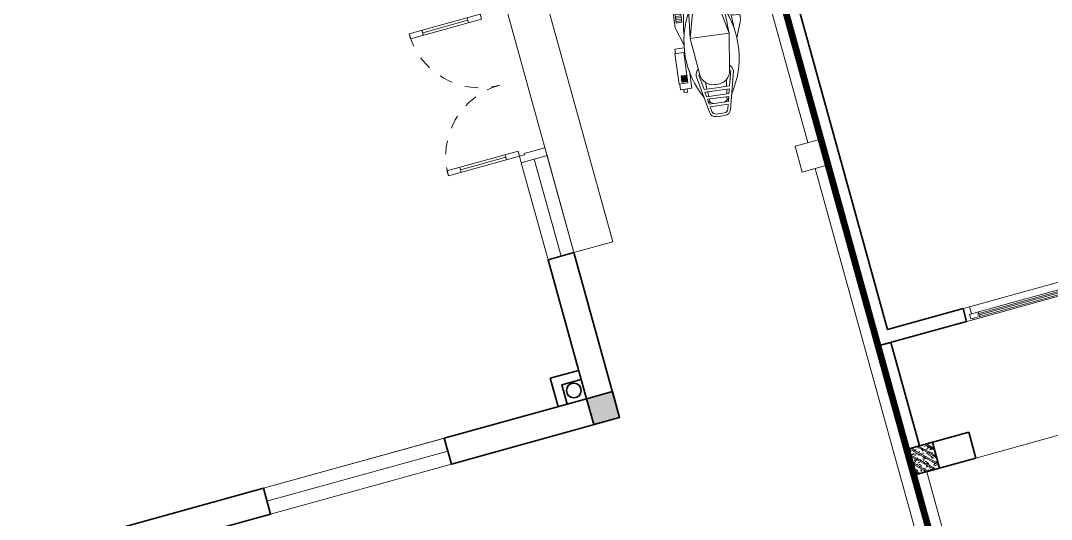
# Model space of a CAD drawing. Header units: metres. Extents: x 568336 to 569219, y 2065964 to 2066430.
# Drawn here: x 568450.31 to 568457.99, y 2066353.65 to 2066357.37 of the extents above; entities that cross this region are included whole.
import ezdxf

# ---------------------------------------------------------------- set-up
doc = ezdxf.new("R2010")
doc.units = ezdxf.units.M
doc.linetypes.add('HIDDEN', pattern=[0.375, 0.25, -0.125])
doc.layers.get('0').update_dxf_attribs({"linetype": 'CONTINUOUS'})
for name, color, linetype, lineweight in [('-CONCRETE', 1, 'CONTINUOUS', 35), ('-DIM', 9, 'CONTINUOUS', 13), ('-DOOR', 137, 'CONTINUOUS', 9), ('-FURNITURE', 46, 'CONTINUOUS', 9), ('-HATCH', 8, 'CONTINUOUS', 5), ('-LINE1', 7, 'CONTINUOUS', 18), ('-STEEL1', 1, 'CONTINUOUS', 35), ('-WALL', 4, 'CONTINUOUS', 35)]:
    doc.layers.add(name, color=color, linetype=linetype, lineweight=lineweight)
doc.layers.add('-RANH GIOI LO DAT', color=12, linetype='CONTINUOUS')

# ---------------------------------------------------------------- blocks, each defined once
blk = doc.blocks.new('*U45')
for p, q in [((-1110.000000000007, 450.0000000000036), (-1150.000000000007, 450.0000000000036)), ((-1130.000000000007, 100), (-1130.000000000007, 450.0000000000036)), ((-89.99999999999997, 450.0000000000036), (-49.99999999999996, 450.0000000000036)), ((-70, 100), (-69.99999999999997, 450.0000000000036)), ((-1110.000000000007, 100), (-1150.000000000007, 100)), ((-90, 100), (-50, 100))]:
    blk.add_line(p, q)
for points in [[(-1150.000000000007, 0), (-1110.000000000007, 0), (-1110.000000000007, 550.0000000000036), (-1150.000000000007, 550.0000000000036)], [(-50, 0), (-90, 0), (-89.99999999999997, 550.0000000000036), (-49.99999999999996, 550.0000000000036)], [(-1200.000000000007, -200.0526511982753), (-1140.000000000007, -200.0526511982753), (-1140.000000000007, -40), (-1150.000000000007, -40), (-1150.000000000007, 0), (-1200.000000000007, 0)], [(0, -200.0526511982753), (-60, -200.0526511982753), (-60, -40), (-50, -40), (-50, 0), (0, 0)]]:
    blk.add_lwpolyline(points, close=True)
at = {"linetype": 'HIDDEN', "ltscale": 0.1}
for centre, radius, start, end in [((-1150.000000000894, -9.604186855958593e-10), 550.0000000010929, 7.0167092985349e-15, 89.99996073224847), ((-49.99999999985441, -2.328580127074637e-10), 550.0000000003703, 90.00003926775153, 180)]:
    blk.add_arc(centre, radius, start, end, dxfattribs=at)
blk = doc.blocks.new('A$C5C575821')
at = {"layer": '-CONCRETE'}
h = blk.add_hatch(color=256, dxfattribs=at)
h.dxf.hatch_style = 1
h.paths.add_polyline_path([(-0.00237559899687767, 200.0000000000146), (-0.00237559899687767, 1.455191522836685e-11), (199.9976244010031, 1.455191522836685e-11), (199.9976244010031, 200.0000000000146)])
blk.add_lwpolyline([(-0.00237559899687767, 1.455191522836685e-11), (199.9976244010031, 1.455191522836685e-11), (199.9976244010031, 200.0000000000146), (-0.00237559899687767, 200.0000000000146)], close=True, dxfattribs=at)
blk = doc.blocks.new('A$C49AC32B8')
h = blk.add_hatch()
h.set_pattern_fill('ANSI31', color=256, scale=100, angle=404.9999999999999, style=0)
h.set_pattern_definition([(90, (1628.178583184657, -139081.3939594029), (-12.5, 1.419760918143566e-15), [])])
h.paths.add_polyline_path([(-545.4389741411724, -149.292006695312), (-545.4389741411724, -106.7108410141846), (-667.4265335844539, -106.7108410141846), (-667.4265335844539, -149.292006695312)])
h.paths.add_polyline_path([(-545.4389741411724, 276.2662267598025), (-545.4389741411724, 318.84739244093), (-667.4265335844539, 318.84739244093), (-667.4265335844539, 276.2662267598025)])
h = blk.add_hatch()
h.set_pattern_fill('ANSI31', color=256, scale=150, angle=315, style=0)
h.set_pattern_definition([(2.19715477805175e-15, (1485.970044401409, -142180.9177466815), (1.685552167365288e-15, 18.75), [])])
edge = h.paths.add_edge_path()
edge.add_arc((142.4224115581892, 0.6785372878184717), 10, 291.0633923268034, 432.0495413373955)
edge.add_arc((142.4224115582474, 168.8768484580614), 10, 287.9504586626045, 428.9366076731966)
edge.add_arc((203.6383034269384, 62.78106710705833), 30.00000000000001, 298.7341714601648, 336.6847551905135)
edge.add_arc((203.6383034269384, 106.7743186388507), 30.00000000000001, 383.3152448094864, 421.2658285398352)
edge.add_line((152.140649993642, 3.03562059394244), (218.0606998045405, 36.47527909896962))
edge.add_line((152.1406499937002, 166.5197651519375), (218.0606998045405, 133.0801066469685))
edge.add_line((145.5043569476984, 10.19177083989416), (128.8174500554742, 17.6987576528154))
edge.add_line((128.8174500554742, 17.6987576528154), (128.8174500554742, 82.08632680154915))
edge.add_line((128.8174500554742, 146.4738959502829), (128.8174500554742, 82.08632680154915))
edge.add_line((145.5043569477566, 159.3636149059857), (128.8174500554742, 146.4738959502829))
edge.add_arc((152.5525625419978, 84.79817839308453), 85.62828520288406, 336.6847551905135, 359.9862926856208)
edge.add_arc((152.5525625419978, 84.75720735282448), 85.62828520288406, 360.0137073143792, 383.3152448094864)
for points in [[(-244.159068062756, 438.0154885223419, 0.9999999999999999), (-248.2430734565423, 447.1435167838754), (-248.2430734565423, 447.1435167838172), (-280.1911723719968, 432.8494979058269), (-280.191172372055, 432.8494979057687, 0.9999999999999999), (-276.1071669782104, 423.7214696442352)], [(-9.5493933444086, -301.3492301631959), (-41.6831618892902, -188.5098808552029), (6.508197082061088, -167.3083462980467), (6.50819708200288, -167.3083462980467), (-21.32710195719847, -52.13001471579264), (-21.32710195714026, -52.13001471590906, -0.2138118228335009), (-21.1106249995355, -43.95429530206093), (-21.1106249994773, -43.95429530194451), (32.24943819522741, 67.1463459651095), (32.24943819522741, 67.14634596525502, 0.2018820073483003), (32.63213920601993, 74.89595198751704), (32.63213920601993, 74.89595198757524), (0.3335099903924856, 163.635706436773), (0.3335099904506933, 163.6357064366857, 0.2018820073578288), (-4.941006723529426, 169.3262535986833), (-4.941006723471219, 169.3262535986541), (-117.2313022529415, 220.1350949946027), (-117.2313022528833, 220.1350949945445, -0.2138118228338068), (-122.6523843629111, 226.2589107138156), (-122.6523843629693, 226.2589107138447), (-175.3645126568445, 332.3828169244916), (-175.3645126568445, 332.3828169244916), (-225.9093191228749, 317.6473262168984), (-277.909165306628, 433.8704992542444)], [(-184.9648569262645, 329.5839975469389), (-210.7405260885425, 417.99816950694), (-210.7405260886007, 417.998169507202, -0.1192456420777983), (-211.3935427420947, 432.0919050858174), (-211.3935427420365, 432.0919050861376), (-207.3890161612944, 452.7946925294927)], [(-199.4700898697774, 441.0775953799712, 2.50980799952919), (-207.4947705015366, 452.2479588310925)], [(-199.4700898698356, 441.0775953800003), (-201.1160760876664, 432.5680994097311), (-201.1160760876664, 432.5680994094109, 0.1192456420777983), (-200.4630594342307, 418.4743638307955), (-200.4630594341725, 418.4743638305335), (-175.3645126568445, 332.3828169245207)], [(-839.1161323166743, 283.8315398601808), (-712.0490552992269, 328.9422595075557), (-712.0490552989941, 328.942259507643, -0.0854912519851607), (-702.0123332152434, 330.6709983080909), (-535.1100028215733, 330.6709983080909), (-535.1100028215733, 315.4303194140484), (-535.1100028215733, 315.4303194140484, 0.3895943333915547), (-507.6503770142735, 285.5380712724109), (-507.6503770143318, 285.5380712724109), (-284.794791265711, 280.8480463859269), (-284.7947912656527, 280.8480463859269, 0.03866847091787411), (-280.1616323773342, 280.8133793471025), (-280.1616323779745, 280.813379346986, 0.005074925713458879), (-209.8619974894391, 282.9773453654016)], [(-225.9093191228749, 317.6473262168984), (-162.9714295322483, 181.6710258228813), (-162.9714295321901, 181.6710258228231, 0.2138118228338068), (-157.5503474221041, 175.5472101035521), (-157.5503474222205, 175.5472101035812), (-95.35288718822994, 131.7055302272311), (-61.19221527737682, 37.84985551873615), (-80.65734545330633, -35.71457651995661), (-80.65734545336454, -35.71457652010213, 0.2138118228335009), (-80.8738224109693, -43.89029593395026), (-80.8738224110275, -43.89029593380474), (-41.6831618892902, -188.5098808552029)], [(-593.7887365464412, 213.8443021384992, 0.2596598202058564), (-1245.081638271717, 188.6918557643476, 0.2596598202058564)], [(-402.7283814856492, 141.0837093855771, 0.3656845949585406), (-444.3441294179938, 190.3757403567834, 0.03571140310171705), (-794.4215751944284, 230.8127666064356), (-1072.863570921909, 196.9273672645322)], [(-765.275329157681, -103.7192062937429, 0.08051368885980273), (-402.7283814896073, -28.09464289808602), (-402.7283814852417, -28.09464289593234, 0.2011014502545712), (-366.2084507265536, 84.77769287321644), (-366.2084507265536, 84.77769287269257, 0.2011014502545712), (-402.7283814852417, 197.6500286418413), (-402.7283814896073, 197.650028643995, 0.08051368885980273), (-765.275329157681, 273.2745920396519)], [(-149.0084485098778, 279.3208638191682), (-78.08440959695145, 290.7099822685814), (73.50306051949156, 248.6645865442515, -1.090750680407592), (73.50306051949156, 233.6645865442515, 0.1743998105966915), (37.90123791768565, 219.8475148995749), (146.0164180370339, 178.2086820094373), (146.0164180370339, 178.2086820094373, -0.7066395085949505), (145.5043569477566, 159.3636149060148)], [(-64.00588333574706, 196.0517861466033, 0.3300081448799674), (-78.08440959636937, 272.1447489533275), (-78.08440959695145, 272.1447489538805, -0.7520152032123842), (-78.08440959695145, 290.7099822686105)], [(231.595225021505, 117.688358789379, 0.02427356090685839), (362.0954215740494, 200.5508618512067), (362.0954215572856, 200.5508618393324, 0.338505915077381), (372.9953940612904, 235.327339032443), (372.9953940612904, 235.3273390324139), (372.9953940612904, 235.327339032443), (364.1901978115493, 259.519416902458), (364.1901978116657, 259.5194169021961, 0.3385059150852406), (333.4864457959484, 279.1533767361361), (333.4864457957156, 279.153376736107, 0.03261255327653435), (128.1956704928598, 248.322794345946), (128.1956704932672, 248.3227943460333), (126.992315634765, 238.3752921921368), (52.51120247578365, 214.2207206594576)], [(159.8681022348756, 254.8789591541681, 0.6717681288467189), (145.1963268186955, 286.0945252760248), (145.1963268186955, 286.0945252760539), (69.65256078893435, 278.6991427001885), (69.65256078910897, 278.6991427002176, 0.7345421810748096), (70.7772663308715, 249.8378046483958)], [(-1029.577840318467, 202.1950865371145, 0.2183083330708893), (-1078.936857682973, 224.1723392448439), (-1078.936857682973, 224.1723392448439), (-1359.84450721895, 164.1840616499067), (-1359.844507219183, 164.1840616498775, 0.3538507973820654), (-1399.402375822741, 115.2865986083161), (-1399.402375822741, 84.7776928729545), (-1399.402375822741, 54.26878713759288, 0.3538507973820654), (-1359.844507219183, 5.371324096031458), (-1359.844507218892, 5.37132409597325), (-1078.936857682973, -54.61695349893489), (-1078.936857682973, -54.61695349893489, 0.2183083330708886), (-1029.577840318467, -32.63970079120554)], [(-1280.337645180087, 160.711920374375, 0.1128449918186311), (-1300.029146350076, 120.7273152418893)], [(-1074.585206339281, 204.6506825882061), (-1072.863570921909, 196.9273672645613), (-1072.863570921618, 196.9273672645613, 0.3791726374951046), (-1160.783054605388, 97.65974351174009)], [(-414.5235872621124, -3.783458088862972, 0.3158788919891962), (-414.5235872621124, 173.3388438348302)], [(-74.82972412576783, -66.19395128435644), (-259.4347668316041, -17.68836589147759), (-259.4347668309638, -17.68836589069178, 0.3366814697980669), (-259.4347668309638, 187.2437516366008), (-259.4347668316041, 187.2437516373575), (-175.7307194271416, 209.2372668718563)], [(136.7749210996262, 181.7678967857901), (-58.42561328233569, 160.4536910950665), (-58.42561328152078, 160.4536910954157, 0.1148743773105328), (-118.0558324951271, 115.6357831898604), (-118.0558324946032, 115.6357831904716, 0.3636282567077921), (-118.0558324946032, 51.40330409635135), (-118.0558324950689, 51.40330409687522, 0.1174189023891587), (-56.91118434796226, 5.925817995313992)], [(152.140649993642, 3.03562059394244), (218.0606998045405, 36.47527909896962), (218.0606998043659, 36.47527909888231, 0.1671209598217696), (231.1885365830094, 50.90737126102249), (231.1885366118804, 50.90737124923544, 0.1020239280746679), (238.1808452944097, 84.77769287347837), (238.1808452944097, 84.77769287240153, 0.1020239280746679), (231.1885366118804, 118.6480144966736), (231.1885365830094, 118.6480144848574, 0.1671209598217697), (218.0606998043659, 133.0801066470267), (218.0606998045405, 133.0801066469685), (152.1406499937002, 166.5197651519375)], [(-1300.029146350076, 48.8280705039906, 0.1128449918186311), (-1280.337645180087, 8.843465371533966)], [(-1072.863570921618, -27.37198151865232, -0.3791726374951045), (-1160.783054605388, 71.89564223416892, 0.3791726374951045), (-1072.863570921618, -27.37198151865232), (-1072.863570921909, -27.37198151865232), (-1074.585206339281, -35.0952968422971)], [(-1072.863570921909, -27.37198151862322), (-794.4215751944284, -61.25738086052661), (-794.4215751947195, -61.25738086055571, 0.03571140310171787), (-444.3441294179938, -20.82035461087435), (-444.3441294187505, -20.82035461101987, 0.3656845949585406), (-402.7283814856492, 28.47167636033191)], [(-16.69012869455037, -71.31712110301669), (146.0164180369757, -8.653296263557422), (146.0164180369757, -8.653296263557422, 0.7066395085950298), (145.5043569477566, 10.19177083986506)], [(-1245.081638271658, -19.13647001846766, 0.2596598202058599), (-593.7887365464412, -44.28891639259018)], [(37.90123791774386, -50.29212915366588, 0.1743998105964548), (73.50306051949156, -64.1092007983425), (73.50306051949156, -64.1092007983425, -1.090750680407592), (73.50306051949156, -79.1092007983425), (73.50306051949156, -79.1092007983425), (-9.259304346662248, -102.0647681629234)], [(-61.17117457676795, -116.5961068007928), (-135.9304356086359, -117.2406186906919), (-135.9304356063658, -117.2406186908374, 0.01041692167366446), (-280.1616323779745, -111.2579936011061), (-280.1616323773342, -111.2579936011934, 0.03866847091787422), (-284.7947912656527, -111.2926606400179), (-284.794791265711, -111.2926606400179), (-507.6503770143318, -115.9826855265019), (-507.6503770142735, -115.9826855265019, 0.3895943333915547), (-535.1100028215733, -145.8749336681394), (-535.1100028215733, -145.8749336681394), (-535.1100028215733, -161.1156125621819), (-702.0123332152434, -161.1156125621819, -0.0854912519851608), (-712.0490552989941, -159.386873761734), (-712.0490552992269, -159.3868737616467), (-839.1161323166743, -114.2761541142718)], [(-2.645139715255937, -171.3353086117022), (34.44108641191269, -255.6327745035414), (34.44108641173807, -255.632774503134, 0.1192456420859139), (43.00012523776968, -266.8489533404827), (43.00012523776968, -266.8489533405409), (59.37526582679129, -280.1341485498015)], [(6.508197082061088, -167.3083462980467), (42.62017444285448, -249.3913322945773), (42.62017444267985, -249.3913322941698, 0.1192456420859139), (51.17921326865326, -260.6075111315185), (51.17921326871146, -260.6075111315768), (57.90991043866961, -266.0681436868217)], [(-11.95379919224069, -302.0339436207323, 0.9999999999999999), (-9.21494536238606, -311.6515670121189), (-9.21494536238606, -311.6515670121189), (24.44673650743789, -302.0655786075986), (24.4467365074961, -302.0655786075986, 0.9999999999999999), (21.70788267764146, -292.447955216212)], [(58.94281965497066, -279.7833038178687, 2.509807999542432), (57.90991043866961, -266.0681436867926)]]:
    blk.add_lwpolyline(points, format="xyb")
for points in [[(-276.1071669782687, 423.7214696442643), (-244.159068062756, 438.0154885222837)], [(-196.8357528106717, 326.1232369223544), (-246.441075128183, 436.9944871738953)], [(-402.7283814856492, 28.47167636033191), (-794.4215751944284, -61.25738086052661), (-794.4215751944284, -61.25738086052661), (-794.4215751944284, 84.7776928729545), (-794.4215751944284, 230.8127666064356), (-794.4215751944284, 230.8127666064356), (-402.7283814856492, 141.0837093855771)], [(81.54344864320592, 203.0394152659392), (117.9918543671083, 217.4488701617338), (126.992315634765, 238.3752921921368)], [(227.0600909732457, 252.5364712025439), (352.1614275738539, 274.5330976555524)], [(-1205.695137299335, 156.4804628667298), (-1241.95474663921, 152.8193856477556)], [(-1074.760005124524, 204.6133540281844), (-1185.695137299335, 180.922979220235), (-1185.695137299335, 84.7776928729545), (-1185.695137299335, -11.36759347432599), (-1074.760005124524, -35.0579682822754)], [(-1136.037692900194, 163.51366833875), (-1185.695137299335, 158.499832234269)], [(37.90123791768565, 219.8475148995458), (-61.08615448823548, 194.7306742966284)], [(145.5043569477566, 159.3636149059857), (128.8174500554742, 146.4738959502829), (128.8174500554742, 82.08632680154915), (128.8174500554742, 17.6987576528154), (145.5043569476984, 10.19177083989416)], [(263.4590867581137, 152.5310521924221), (373.4314294268552, 216.0942478524921)], [(-1261.95474663921, 150.8000162802455), (-1289.092979644978, 148.0599104591929)], [(-1261.95474663921, 18.75536946566353), (-1289.092979644978, 21.4954752867161)], [(-1205.695137299335, 13.07492287917921), (-1241.95474663921, 16.73600009815345)], [(-1136.037692900194, 6.041717407159013), (-1185.695137299335, 11.05555351164003)], [(-58.42561328233569, 6.379570338012854), (131.2681746335875, -14.33334638989254)], [(37.90123791768565, -50.29212915363678), (-21.1106249994773, -43.95429530194451)], [(-1121.193398937321, -185.0864796404094), (-1164.502061909909, -185.0864796404094), (-1164.502061909909, -99.16178400161516), (-1030.890493620216, -99.16178400161516)], [(-858.5580480475619, -115.6734909612751), (-858.5580480475619, -185.0864796404094), (-892.0294821686985, -185.0864796404094)], [(-13.96330759194097, -176.3146769566119), (19.30347682975116, -293.1326686736611)], [(-11.95379919224069, -302.0339436207614), (21.70788267758326, -292.4479552161829)]]:
    blk.add_lwpolyline(points)
for points in [[(-667.4265335844539, 318.84739244093), (-667.4265335844539, 276.2662267598025), (-545.4389741411724, 276.2662267598025), (-545.4389741411724, 318.84739244093)], [(-381.7948602306715, 206.9338385699193), (-381.7948602306715, 261.7011481823101), (-372.9670849182003, 261.7011481823101), (-372.9670849182003, 206.9338385699193)], [(-361.7948602306715, 206.9338385699193), (-361.7948602306715, 261.7011481823101), (-352.9670849182003, 261.7011481823101), (-352.9670849182003, 206.9338385699193)], [(-341.7948602306715, 206.9338385699193), (-341.7948602306715, 261.7011481823101), (-332.9670849182003, 261.7011481823101), (-332.9670849182003, 206.9338385699193)], [(-321.7948602306715, 206.9338385699193), (-321.7948602306715, 261.7011481823101), (-312.9670849182003, 261.7011481823101), (-312.9670849182003, 206.9338385699193)], [(-301.7948602306715, 206.9338385699193), (-301.7948602306715, 261.7011481823101), (-292.9670849182003, 261.7011481823101), (-292.9670849182003, 206.9338385699193)], [(-1261.95474663921, 164.6376177432066), (-1300.029146350251, 156.5067688222443), (-1300.029146350251, 84.7776928729545), (-1300.029146350251, 13.04861692366467), (-1300.029146350251, 13.04861692366467), (-1261.95474663921, 4.91776800270236), (-1261.95474663921, 84.7776928729545)], [(-1241.95474663921, 168.9086497135977), (-1241.95474663921, 84.7776928729545), (-1241.95474663921, 0.6467360323113098), (-1241.95474663921, 0.646736032282206), (-1205.695137299335, -7.096561503934936), (-1205.695137299335, -7.096561503934936), (-1205.695137299335, 84.7776928729545), (-1205.695137299335, 176.6519472498439), (-1205.695137299335, 176.6519472498439)], [(-1160.783054605388, 84.7776928729254), (-1160.783054605388, 97.65974351174009)], [(-1160.783054605388, 84.77769287298361), (-1160.783054605388, 71.89564223416892)], [(94.89089080263511, 131.9951299828645), (94.89089080263511, 34.83813145021486), (44.47260841165553, 34.83813145021486), (44.47260841165553, 131.9951299828645)], [(84.89089080263511, 121.9951299828645), (84.89089080263511, 44.83813145027307), (54.47260841165553, 44.83813145021486), (54.47260841165553, 121.9951299828354)], [(-381.7948602306715, -37.37845282401031), (-381.7948602306715, -92.14576243640113), (-372.9670849182003, -92.14576243640113), (-372.9670849182003, -37.37845282401031)], [(-361.7948602306715, -37.37845282401031), (-361.7948602306715, -92.14576243640113), (-352.9670849182003, -92.14576243640113), (-352.9670849182003, -37.37845282401031)], [(-341.7948602306715, -37.37845282401031), (-341.7948602306715, -92.14576243640113), (-332.9670849182003, -92.14576243640113), (-332.9670849182003, -37.37845282401031)], [(-321.7948602306715, -37.37845282401031), (-321.7948602306715, -92.14576243640113), (-312.9670849182003, -92.14576243640113), (-312.9670849182003, -37.37845282401031)], [(-301.7948602306715, -37.37845282401031), (-301.7948602306715, -92.14576243640113), (-292.9670849182003, -92.14576243640113), (-292.9670849182003, -37.37845282401031)], [(-1164.502061909909, -135.36604006989), (-1164.502061909909, -160.7762134565164), (-1188.362174022855, -160.7762134565164), (-1188.362174022855, -135.36604006989)], [(-892.0294821686985, -190.35885172505), (-892.0294821686985, -123.4704870539026), (-1121.193398937321, -123.4704870539026), (-1121.193398937321, -190.35885172505)], [(-1110.542459351738, -130.475840632851), (-1110.542459351738, -138.1656926211035), (-1063.159178563248, -138.1656926211035), (-1063.159178563248, -130.475840632851)], [(-1110.542459351738, -144.5738275319636), (-1110.542459351738, -152.2636795202161), (-1063.159178563248, -152.2636795202161), (-1063.159178563248, -144.5738275319636)], [(-667.4265335844539, -149.292006695021), (-667.4265335844539, -106.7108410138935), (-545.4389741411724, -106.7108410138935), (-545.4389741411724, -149.292006695021)], [(-1110.542459351738, -159.3126166602779), (-1110.542459351738, -167.0024686485303), (-1063.159178563248, -167.0024686485303), (-1063.159178563248, -159.3126166602779)]]:
    blk.add_lwpolyline(points, close=True)
for points in [[(-366.497982140776, 187.2437516373866), (-379.290811436862, 187.2437516373866), (-379.2908114365709, 187.2437516370082, -0.3639376103180927), (-379.2908114365709, -17.68836589112834), (-379.290811436862, -17.68836589147759), (-366.497982140776, -17.68836589147759), (-366.4979821401939, -17.68836589069178, 0.3366814697980669)], [(-328.9318847626273, 187.2437516373866), (-341.7247140586551, 187.2437516373866), (-341.724714058364, 187.2437516370082, -0.3639376103180927), (-341.724714058364, -17.68836589112834), (-341.7247140587133, -17.68836589147759), (-328.9318847626273, -17.68836589147759), (-328.9318847620452, -17.68836589069178, 0.3366814697980669)], [(-310.7327410916623, 187.2437516373866), (-297.9399117956345, 187.2437516373866), (-297.9399117949943, 187.2437516366008, -0.3366814697980669), (-297.9399117949943, -17.68836589069178), (-297.9399117956345, -17.68836589147759), (-310.7327410916623, -17.68836589147759), (-310.7327410913713, -17.68836589112834, 0.3639376103180927)], [(-1379.402375822741, 115.2865986083161), (-1379.402375822741, 84.7776928729545), (-1379.402375822741, 54.26878713759288), (-1379.402375822741, 54.26878713759288, 0.3538507973820654), (-1355.667654660618, 24.93030931266185), (-1355.667654660443, 24.93030931263274), (-1320.029146350251, 17.31964889405572), (-1320.029146350251, 17.31964889408482), (-1320.029146350251, 84.7776928729545), (-1320.029146350251, 152.2357368518242), (-1320.029146350251, 152.2357368518533), (-1355.667654660501, 144.6250764332472), (-1355.667654660618, 144.6250764332472, 0.3538507973820654)]]:
    blk.add_lwpolyline(points, format="xyb", close=True)
blk = doc.blocks.new('M41-T1')
at = {"layer": '-CONCRETE'}
blk.add_circle((200979.956198382, -1617939.567985488, 5.66516857499076e-09), 55, dxfattribs=at)
at = {"layer": '-DOOR'}
for p, q in [((197239.7731311841, -1617664.92515724), (199989.7731311842, -1617664.995358987)), ((201064.856317935, -1620364.925157216), (201064.856317935, -1618964.925157216)), ((201065.0510025923, -1618964.92510191), (201065.0509856662, -1620364.92510191)), ((201164.856317935, -1620364.925157216), (201164.856317935, -1618964.925157216)), ((201164.9430012254, -1618964.925157216), (201164.9429842994, -1620364.925157216)), ((201264.8349998586, -1618964.925157216), (201264.8349829326, -1620364.925157216)), ((201264.856317935, -1620364.925157216), (201264.856317935, -1618964.925157216))]:
    blk.add_line(p, q, dxfattribs=at)
blk.add_lwpolyline([(199239.7731311841, -1617664.97780855), (199989.773131184, -1617664.97780855), (199989.773131184, -1617864.925157216), (199239.7731311841, -1617864.925157216)], close=True, dxfattribs=at)
blk.add_lwpolyline([(199239.7731311841, -1617764.951482883), (199989.7731311841, -1617764.951482884)], dxfattribs=at)
at = {"layer": '-LINE1', "ltscale": 10}
blk.add_lwpolyline([(199664.7348678964, -1615864.928446125), (199864.7348678964, -1615864.928446125), (199864.7348678964, -1615664.928446125), (199664.7348678964, -1615664.928446125)], close=True, dxfattribs=at)
at = {"layer": '-LINE1'}
for points in [[(199664.7348678964, -1615764.928446125), (194464.7348678964, -1615764.928446125)], [(205064.7348674196, -1615764.928446125), (199864.7348678964, -1615764.928446125)], [(199989.7731311842, -1617664.995358987), (199989.7731311842, -1617364.995358987), (197239.7731311841, -1617364.995358987), (197239.7731311841, -1617664.854955527)]]:
    blk.add_lwpolyline(points, dxfattribs=at)
at = {"layer": '-RANH GIOI LO DAT', "linetype": 'HIDDEN', "ltscale": 10, "const_width": 50}
blk.add_lwpolyline([(194264.7348678964, -1615664.928446125), (194264.7348674196, -1633604.640497516), (200264.8498741197, -1633563.943802189), (205264.7348669576, -1628530.031318973), (205264.7348674196, -1615664.928446125)], close=True, dxfattribs=at)
at = {"layer": '-WALL'}
for p, q in [((199989.7731311842, -1617664.925157182), (201264.7348678768, -1617664.925157216)), ((199989.7731311842, -1617664.925157216), (199989.773131184, -1617864.925157216)), ((199989.773131184, -1617864.925157216), (201064.7348678768, -1617864.925157216)), ((200844.7348678735, -1618084.925157216), (200844.7348678734, -1617864.925157216)), ((200914.7348678735, -1618014.925157216), (200914.7348678735, -1617864.925157216)), ((200914.7348678735, -1618014.925157216), (201064.7348678735, -1618014.925157216)), ((200844.7348678735, -1618084.925157216), (201064.7348678734, -1618084.925157216)), ((201064.9777680099, -1620364.925157216), (201064.7449658688, -1622114.925156034)), ((201264.9777680098, -1620364.925157216), (201064.9777680099, -1620364.925157216)), ((201264.9777680098, -1620364.925157216), (201264.7449654946, -1622114.921459728))]:
    blk.add_line(p, q, dxfattribs=at)
blk.add_lwpolyline([(201064.7551095393, -1617864.925157216), (201064.856317935, -1618964.925157332), (201264.8563179352, -1618964.925160153), (201264.7348678601, -1617664.925157216)], dxfattribs=at)
blk.add_lwpolyline([(201064.7348678768, -1618014.925157216), (201064.7348678768, -1617864.925157216), (200914.7348678735, -1617864.925157216), (200914.7348678735, -1618014.925157216)], close=True, dxfattribs=at)
at = {"layer": '-DOOR', "rotation": 180}
blk.add_blockref('*U45', (198039.7731311841, -1617864.995358875), dxfattribs=at)
at = {"layer": '-FURNITURE', "xscale": -1, "rotation": 352.3453467381116}
blk.add_blockref('A$C49AC32B8', (197902.4294164561, -1616236.998640305), dxfattribs=at)
at = {"layer": '-WALL', "xscale": -1}
blk.add_blockref('A$C5C575821', (201264.7324922611, -1617864.92515963), dxfattribs=at)
blk = doc.blocks.new('*U118')
at = {"color": 8, "ltscale": 100}
for p, q in [((50.00000000145428, 99.99999999927059), (4580.470266145538, 99.99999999927142)), ((50.00000000145519, 0), (4580.470266145538, -7.105427357601002e-14))]:
    blk.add_line(p, q, dxfattribs=at)
at = {"ltscale": 100}
for p, q in [((1217.617566537475, 89.99999999602481), (2245.235133075295, 90.0000000018467)), ((3412.852699609517, 89.99999999602522), (2385.235133075295, 90.0000000018467)), ((105.0000000014261, 44.99999999742704), (1147.617566533299, 45.00000000324802)), ((1147.617566532091, 10.00000000324802), (105.0000000002183, 9.99999999742704)), ((2245.235133074087, 55.00000000184669), (1217.617566536267, 54.99999999602481)), ((2385.235133076503, 55.00000000184669), (3412.852699610725, 54.99999999602522)), ((4525.470266149164, 44.99999999742788), (3482.852699613692, 45.00000000324843)), ((3482.8526996149, 10.00000000324843), (4525.470266150372, 9.999999997427878))]:
    blk.add_line(p, q, dxfattribs=at)
for points in [[(50.00000000145428, 99.9999999992724), (0, 99.9999999992724), (0, 0), (50.00000000145519, 0), (50.00000000145519, 9.999999999714419), (35.00000000021919, 10.00000000033742), (35.00000000145519, 45.00000000033742), (50.00000000145519, 44.99999999971351)], [(4630.470266146993, 8.384404281969182e-13), (4580.470266145538, 2.657429831742775e-12), (4580.470266145538, 9.999999999716167), (4595.470266146775, 10.00000000033917), (4595.470266145538, 45.00000000033917), (4580.470266145538, 44.99999999971617), (4580.470266145538, 99.99999999927415), (4630.470266146993, 99.99999999927415)]]:
    blk.add_lwpolyline(points, close=True)
for points in [[(1147.617566537475, 89.9999999989352), (1217.617566537475, 89.99999999602481), (1217.61756653691, 77.49999999736359), (1207.61756653691, 77.49999999768828), (1207.6175665366, 67.49999999768828), (1217.6175665366, 67.49999999736359), (1217.617566536267, 54.99999999602481), (1147.617566536267, 54.99999999893519)], [(2245.23513307442, 67.50000000318548), (2255.23513307442, 67.50000000286079), (2255.235133074729, 77.50000000286079), (2245.235133074729, 77.50000000318548), (2245.235133075295, 90.0000000018467), (2315.235133075295, 89.99999999893632), (2315.235133074058, 54.99999999893631), (2245.235133074087, 55.00000000184669)], [(2385.23513307617, 67.50000000318548), (2375.23513307617, 67.50000000286079), (2375.235133075861, 77.50000000286079), (2385.235133075861, 77.50000000318548), (2385.235133075295, 90.0000000018467), (2315.235133075295, 89.99999999893632), (2315.235133076532, 54.99999999893631), (2385.235133076503, 55.00000000184669)], [(3482.852699609517, 89.9999999989356), (3412.852699609517, 89.99999999602522), (3412.852699610082, 77.499999997364), (3422.852699610082, 77.49999999768869), (3422.852699610392, 67.49999999768869), (3412.852699610392, 67.499999997364), (3412.852699610725, 54.99999999602522), (3482.852699610725, 54.99999999893561)], [(105.0000000010932, 32.49999999608826), (95.00000000109321, 32.49999999641295), (95.00000000078398, 22.49999999641295), (105.000000000784, 22.49999999608826), (105.0000000002183, 9.99999999742704), (35.00000000021828, 10.00000000033742), (35.00000000145519, 45.00000000033742), (105.0000000014261, 44.99999999742704)], [(1217.617566532091, 10.00000000033763), (1147.617566532091, 10.00000000324802), (1147.617566532657, 22.50000000190924), (1157.617566532657, 22.50000000158455), (1157.617566532966, 32.50000000158455), (1147.617566532966, 32.50000000190924), (1147.617566533299, 45.00000000324802), (1217.617566533299, 45.00000000033764)], [(3412.8526996149, 10.00000000033805), (3482.8526996149, 10.00000000324843), (3482.852699614336, 22.50000000190966), (3472.852699614336, 22.50000000158497), (3472.852699614025, 32.50000000158497), (3482.852699614025, 32.50000000190965), (3482.852699613692, 45.00000000324843), (3412.852699613692, 45.00000000033805)], [(4525.470266149497, 32.4999999960891), (4535.470266149497, 32.49999999641379), (4535.470266149806, 22.49999999641379), (4525.470266149806, 22.4999999960891), (4525.470266150372, 9.999999997427878), (4595.470266150372, 10.00000000033826), (4595.470266149135, 45.00000000033826), (4525.470266149164, 44.99999999742788)]]:
    blk.add_lwpolyline(points, close=True, dxfattribs=at)
at = {"color": 8, "ltscale": 100}
for points in [[(1207.6175665366, 67.49999999768828), (1207.61756653691, 77.49999999768828), (2255.235133074729, 77.50000000286079), (2255.23513307442, 67.50000000286079)], [(3422.852699610392, 67.49999999768869), (3422.852699610082, 77.49999999768869), (2375.235133075861, 77.50000000286079), (2375.23513307617, 67.50000000286079)], [(1157.617566532966, 32.50000000158455), (1157.617566532657, 22.50000000158455), (95.00000000078398, 22.49999999641295), (95.00000000109321, 32.49999999641295)], [(3472.852699614025, 32.50000000158497), (3472.852699614336, 22.50000000158497), (4535.470266149806, 22.49999999641379), (4535.470266149497, 32.49999999641379)]]:
    blk.add_lwpolyline(points, close=True, dxfattribs=at)
for points in [[(1676.779536750704, -64.99999999966226), (1676.779536750704, -89.99999999966226), (1576.779536750704, -64.99999999966226), (1876.779536750704, -64.99999999966226), (1776.779536750704, -39.99999999966226), (1776.779536750704, -64.99999999966226)], [(2953.690729397753, -64.99999999966205), (2953.690729397753, -89.99999999966205), (3053.690729397753, -64.99999999966205), (2753.690729397753, -64.99999999966205), (2853.690729397753, -39.99999999966205), (2853.690729397753, -64.99999999966205)]]:
    blk.add_lwpolyline(points)
blk = doc.blocks.new('18x35')
at = {"layer": '-HATCH'}
h = blk.add_hatch(dxfattribs=at)
h.set_pattern_fill('CHAU-01', color=256, scale=10, angle=-1.272221872585407e-14, pattern_type=2)
h.set_pattern_definition([(49.99999999999999, (0, 0), (71.72601826007535, -6.275213498259527), [7.5, -82.5]), (355, (0, 0), (-13.87513336129999, 75.21921337000119), [6, -66]), (100.4514, (5.977167999997619, -0.5229339999999638), (57.85093817140217, 68.94395420609534), [6.374019000000001, -70.1142112]), (46.18419999999998, (0, 20), (106.7241048625644, -16.55190143290183), [11.25, -123.75]), (96.63559999999998, (8.89367449999554, 18.62066930000003), (93.46627055487036, 97.41178709004416), [9.561028799999994, -105.1713]), (351.1842, (0, 20), (93.46619451336275, 97.41186009253245), [9, -99]), (20.99999999999998, (10, 15), (59.69070521184616, -40.2618890665339), [7.5, -82.5]), (326.0000000000001, (10, 15), (24.33153319215819, 72.5150045046853), [6, -66]), (71.45139999999999, (14.97422329999972, 11.64483940000002), (84.022262858149, 32.25304967099522), [6.374019000000001, -70.1142112]), (37.49999999999998, (0, 0), (1.215985531729074, 33.28938538313115), [0, -65.19999999999999, 0, -67, 0, -66.25]), (7.499999999999987, (0, 0), (26.30695374421487, 39.44117118823602), [0, -38.2, 0, -63.7, 0, -25.25]), (327.5, (-22.30000000000291, 0), (53.3822436172409, -2.255487173437988), [0, -25, 0, -78, 0, -103.5]), (317.5, (-32.30000000000291, 0), (58.31861693423862, 10.01049823323176), [0, -32.5, 0, -51.8, 0, -73.5]), (44.99999999999999, (0, 0), (-30.05203820042826, 30.05203820042828), []), (44.99999999999999, (0, 12.25), (-30.05203820042826, 30.05203820042828), [])])
h.paths.add_polyline_path([(96508.03118051568, 47993.04977023201), (96508.03118051568, 47793.04977023201), (96708.03118051568, 47793.04977023201), (96708.03118051568, 47993.04977023201)])
at = {"layer": '-STEEL1'}
blk.add_lwpolyline([(96508.03118051568, 47793.04977023201), (96708.03118051568, 47793.04977023201), (96708.03118051568, 47993.04977023201), (96508.03118051568, 47993.04977023201)], close=True, dxfattribs=at)
blk = doc.blocks.new('M1-T1')
at = {"layer": '-CONCRETE', "color": 1, "linetype": 'HIDDEN', "ltscale": 10, "const_width": 50}
blk.add_lwpolyline([(191581.7177010371, 50951.98888872014), (197581.6939540912, 50951.98888872005), (197581.7429788466, 30952.01227472891), (191581.7667257926, 30952.01227472891)], close=True, dxfattribs=at)
at = {"layer": '-LINE1', "lineweight": 18}
for p, q in [((197581.7664271783, 34951.81412886723), (197581.7664271937, 30951.95492153367)), ((197482.1258722518, 31152.04914011808), (197482.1267858774, 33951.81424474824))]:
    blk.add_line(p, q, dxfattribs=at)
at = {"layer": '-LINE1'}
blk.add_line((192061.969520868, 33951.81264557339), (197101.9907584296, 33951.81434264529), dxfattribs=at)
at = {"layer": '-LINE1', "lineweight": 18}
blk.add_lwpolyline([(191581.7411493842, 50951.93153578669), (197581.7174024383, 50951.9315357866), (197581.7664271937, 30951.95492153367), (191581.7901741396, 30951.95492153367)], close=True, dxfattribs=at)
at = {"layer": '-WALL'}
for p, q in [((196897.2858771308, 34951.86915239949), (196897.2858771305, 35051.86915239949)), ((197482.1258722375, 34951.81412886723), (197482.1255418398, 34151.81424474865)), ((197582.0493455789, 34951.81412886723), (197482.1258722375, 34951.81412886723)), ((197582.0490192567, 33951.81421223521), (197582.0493455789, 34951.81412886723)), ((197101.9907584296, 33951.81434264529), (197101.990823694, 34151.81434264527)), ((197101.9907910619, 34151.81434264529), (197482.1255418398, 34151.81424474865)), ((197101.9907584296, 33951.81434264529), (197581.7615250573, 33951.81421223521))]:
    blk.add_line(p, q, dxfattribs=at)
blk.add_lwpolyline([(196731.8371712676, 48951.96545661415), (197581.8356525643, 48951.96545668071), (197581.8356528644, 34951.87148225863), (196897.2858771308, 34951.86915243657), (196897.2858771305, 35051.86915239949), (197481.4326741947, 35051.87148222604), (197481.4326738949, 48751.96545683069), (196731.8371712676, 48751.96545677615), (196731.8371712676, 48951.96545661415)], dxfattribs=at)
at = {"layer": '-STEEL1'}
blk.add_blockref('18x35', (100874.017838741, -13841.05647731689), dxfattribs=at)
blk.add_blockref('*U118', (192266.8156109835, 34951.84823192596))

msp = doc.modelspace()

# ---------------------------------------------------------------- block references
at = {"layer": '-DIM', "yscale": 0.001, "zscale": 0.001}
for name, p, xscale, rotation in [('M1-T1', (568656.4483411567, 2066373.922513573), -0.001, 15.45900309534941), ('M41-T1', (569960.2636629492, 2066979.582005315), 0.001, 285.4590240793294)]:
    msp.add_blockref(name, p, dxfattribs=dict(at, xscale=xscale, rotation=rotation))

doc.saveas('drawing.dxf')
